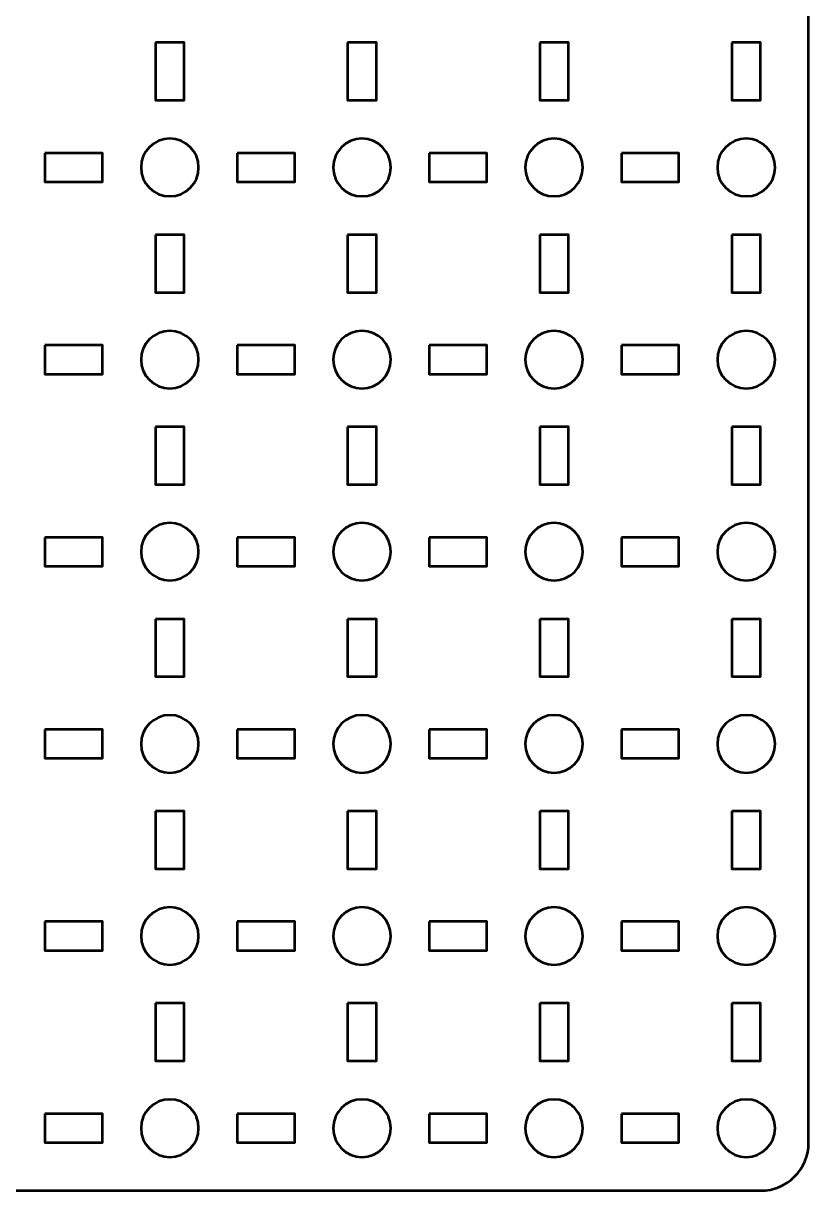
# Model space of a CAD drawing. Header units: centimetres. Extents: x -24.2 to 3.2, y -28.5 to 40.7.
# Drawn here: x -5.03 to 3.15, y 13.35 to 25.5 of the extents above; entities that cross this region are included whole.
import ezdxf

# ---------------------------------------------------------------- set-up
doc = ezdxf.new("R2010")
doc.units = ezdxf.units.CM
doc.header["$MEASUREMENT"] = 0
doc.layers.add('Layer 1', color=7, linetype='Continuous')

msp = doc.modelspace()

# ---------------------------------------------------------------- linework, layer by layer
at = {"layer": 'Layer 1', "lineweight": 53}
for points, knots in [([(-23.65008, 40.65002), (-23.65008, 40.65002), (2.6499, 40.65002), (2.6499, 40.65002), (2.6499, 40.65002), (2.9269, 40.65002), (3.14985, 40.42693), (3.14985, 40.14993), (3.14985, 40.14993), (3.14985, 40.14993), (3.14985, 13.84995), (3.14985, 13.84995), (3.14985, 13.84995), (3.14985, 13.57295), (2.9269, 13.35), (2.6499, 13.35), (2.6499, 13.35), (2.6499, 13.35), (-23.65008, 13.35), (-23.65008, 13.35), (-23.65008, 13.35), (-23.92708, 13.35), (-24.15017, 13.57295), (-24.15017, 13.84995), (-24.15017, 13.84995), (-24.15017, 13.84995), (-24.15017, 40.14993), (-24.15017, 40.14993), (-24.15017, 40.14993), (-24.15017, 40.42693), (-23.92708, 40.65002), (-23.65008, 40.65002)], [0, 0, 0, 0, 0.125, 0.125, 0.125, 0.125, 0.25, 0.25, 0.25, 0.25, 0.375, 0.375, 0.375, 0.375, 0.5, 0.5, 0.5, 0.5, 0.625, 0.625, 0.625, 0.625, 0.75, 0.75, 0.75, 0.75, 0.875, 0.875, 0.875, 0.875, 1, 1, 1, 1]), ([(-3.65008, 25.29992), (-3.65008, 25.29992), (-3.35008, 25.29992), (-3.35008, 25.29992), (-3.35008, 25.29992), (-3.35008, 25.29992), (-3.35008, 24.69992), (-3.35008, 24.69992), (-3.35008, 24.69992), (-3.35008, 24.69992), (-3.65008, 24.69992), (-3.65008, 24.69992), (-3.65008, 24.69992), (-3.65008, 24.69992), (-3.65008, 25.29992), (-3.65008, 25.29992)], [0, 0, 0, 0, 0.25, 0.25, 0.25, 0.25, 0.5, 0.5, 0.5, 0.5, 0.75, 0.75, 0.75, 0.75, 1, 1, 1, 1]), ([(-1.65011, 25.29992), (-1.65011, 25.29992), (-1.35011, 25.29992), (-1.35011, 25.29992), (-1.35011, 25.29992), (-1.35011, 25.29992), (-1.35011, 24.69992), (-1.35011, 24.69992), (-1.35011, 24.69992), (-1.35011, 24.69992), (-1.65011, 24.69992), (-1.65011, 24.69992), (-1.65011, 24.69992), (-1.65011, 24.69992), (-1.65011, 25.29992), (-1.65011, 25.29992)], [0, 0, 0, 0, 0.25, 0.25, 0.25, 0.25, 0.5, 0.5, 0.5, 0.5, 0.75, 0.75, 0.75, 0.75, 1, 1, 1, 1]), ([(0.34982, 25.29992), (0.34982, 25.29992), (0.64982, 25.29992), (0.64982, 25.29992), (0.64982, 25.29992), (0.64982, 25.29992), (0.64982, 24.69992), (0.64982, 24.69992), (0.64982, 24.69992), (0.64982, 24.69992), (0.34982, 24.69992), (0.34982, 24.69992), (0.34982, 24.69992), (0.34982, 24.69992), (0.34982, 25.29992), (0.34982, 25.29992)], [0, 0, 0, 0, 0.25, 0.25, 0.25, 0.25, 0.5, 0.5, 0.5, 0.5, 0.75, 0.75, 0.75, 0.75, 1, 1, 1, 1]), ([(2.34989, 25.29992), (2.34989, 25.29992), (2.6499, 25.29992), (2.6499, 25.29992), (2.6499, 25.29992), (2.6499, 25.29992), (2.6499, 24.69992), (2.6499, 24.69992), (2.6499, 24.69992), (2.6499, 24.69992), (2.34989, 24.69992), (2.34989, 24.69992), (2.34989, 24.69992), (2.34989, 24.69992), (2.34989, 25.29992), (2.34989, 25.29992)], [0, 0, 0, 0, 0.25, 0.25, 0.25, 0.25, 0.5, 0.5, 0.5, 0.5, 0.75, 0.75, 0.75, 0.75, 1, 1, 1, 1]), ([(-3.20015, 24.00001), (-3.20015, 23.83424), (-3.33449, 23.7), (-3.50015, 23.7), (-3.50015, 23.7), (-3.66578, 23.7), (-3.80015, 23.83424), (-3.80015, 24.00001), (-3.80015, 24.00001), (-3.80015, 24.16567), (-3.66578, 24.30001), (-3.50015, 24.30001), (-3.50015, 24.30001), (-3.33449, 24.30001), (-3.20015, 24.16567), (-3.20015, 24.00001)], [0, 0, 0, 0, 0.25, 0.25, 0.25, 0.25, 0.5, 0.5, 0.5, 0.5, 0.75, 0.75, 0.75, 0.75, 1, 1, 1, 1]), ([(-1.20018, 24.00001), (-1.20018, 23.83424), (-1.33441, 23.7), (-1.50018, 23.7), (-1.50018, 23.7), (-1.66585, 23.7), (-1.80018, 23.83424), (-1.80018, 24.00001), (-1.80018, 24.00001), (-1.80018, 24.16567), (-1.66585, 24.30001), (-1.50018, 24.30001), (-1.50018, 24.30001), (-1.33441, 24.30001), (-1.20018, 24.16567), (-1.20018, 24.00001)], [0, 0, 0, 0, 0.25, 0.25, 0.25, 0.25, 0.5, 0.5, 0.5, 0.5, 0.75, 0.75, 0.75, 0.75, 1, 1, 1, 1]), ([(0.79989, 24.00001), (0.79989, 23.83424), (0.66552, 23.7), (0.49989, 23.7), (0.49989, 23.7), (0.33412, 23.7), (0.19989, 23.83424), (0.19989, 24.00001), (0.19989, 24.00001), (0.19989, 24.16567), (0.33412, 24.30001), (0.49989, 24.30001), (0.49989, 24.30001), (0.66552, 24.30001), (0.79989, 24.16567), (0.79989, 24.00001)], [0, 0, 0, 0, 0.25, 0.25, 0.25, 0.25, 0.5, 0.5, 0.5, 0.5, 0.75, 0.75, 0.75, 0.75, 1, 1, 1, 1]), ([(2.79983, 24.00001), (2.79983, 23.83424), (2.66563, 23.7), (2.49982, 23.7), (2.49982, 23.7), (2.3342, 23.7), (2.19986, 23.83424), (2.19986, 24.00001), (2.19986, 24.00001), (2.19986, 24.16567), (2.3342, 24.30001), (2.49982, 24.30001), (2.49982, 24.30001), (2.66563, 24.30001), (2.79983, 24.16567), (2.79983, 24.00001)], [0, 0, 0, 0, 0.25, 0.25, 0.25, 0.25, 0.5, 0.5, 0.5, 0.5, 0.75, 0.75, 0.75, 0.75, 1, 1, 1, 1]), ([(-4.80017, 24.14994), (-4.80017, 24.14994), (-4.20017, 24.14994), (-4.20017, 24.14994), (-4.20017, 24.14994), (-4.20017, 24.14994), (-4.20017, 23.84993), (-4.20017, 23.84993), (-4.20017, 23.84993), (-4.20017, 23.84993), (-4.80017, 23.84993), (-4.80017, 23.84993), (-4.80017, 23.84993), (-4.80017, 23.84993), (-4.80017, 24.14994), (-4.80017, 24.14994)], [0, 0, 0, 0, 0.25, 0.25, 0.25, 0.25, 0.5, 0.5, 0.5, 0.5, 0.75, 0.75, 0.75, 0.75, 1, 1, 1, 1]), ([(-2.8001, 24.14994), (-2.8001, 24.14994), (-2.20009, 24.14994), (-2.20009, 24.14994), (-2.20009, 24.14994), (-2.20009, 24.14994), (-2.20009, 23.84993), (-2.20009, 23.84993), (-2.20009, 23.84993), (-2.20009, 23.84993), (-2.8001, 23.84993), (-2.8001, 23.84993), (-2.8001, 23.84993), (-2.8001, 23.84993), (-2.8001, 24.14994), (-2.8001, 24.14994)], [0, 0, 0, 0, 0.25, 0.25, 0.25, 0.25, 0.5, 0.5, 0.5, 0.5, 0.75, 0.75, 0.75, 0.75, 1, 1, 1, 1]), ([(-0.80013, 24.14994), (-0.80013, 24.14994), (-0.20013, 24.14994), (-0.20013, 24.14994), (-0.20013, 24.14994), (-0.20013, 24.14994), (-0.20013, 23.84993), (-0.20013, 23.84993), (-0.20013, 23.84993), (-0.20013, 23.84993), (-0.80013, 23.84993), (-0.80013, 23.84993), (-0.80013, 23.84993), (-0.80013, 23.84993), (-0.80013, 24.14994), (-0.80013, 24.14994)], [0, 0, 0, 0, 0.25, 0.25, 0.25, 0.25, 0.5, 0.5, 0.5, 0.5, 0.75, 0.75, 0.75, 0.75, 1, 1, 1, 1]), ([(1.19994, 24.14994), (1.19994, 24.14994), (1.79995, 24.14994), (1.79995, 24.14994), (1.79995, 24.14994), (1.79995, 24.14994), (1.79995, 23.84993), (1.79995, 23.84993), (1.79995, 23.84993), (1.79995, 23.84993), (1.19994, 23.84993), (1.19994, 23.84993), (1.19994, 23.84993), (1.19994, 23.84993), (1.19994, 24.14994), (1.19994, 24.14994)], [0, 0, 0, 0, 0.25, 0.25, 0.25, 0.25, 0.5, 0.5, 0.5, 0.5, 0.75, 0.75, 0.75, 0.75, 1, 1, 1, 1]), ([(-3.65008, 23.29999), (-3.65008, 23.29999), (-3.35008, 23.29999), (-3.35008, 23.29999), (-3.35008, 23.29999), (-3.35008, 23.29999), (-3.35008, 22.69998), (-3.35008, 22.69998), (-3.35008, 22.69998), (-3.35008, 22.69998), (-3.65008, 22.69998), (-3.65008, 22.69998), (-3.65008, 22.69998), (-3.65008, 22.69998), (-3.65008, 23.29999), (-3.65008, 23.29999)], [0, 0, 0, 0, 0.25, 0.25, 0.25, 0.25, 0.5, 0.5, 0.5, 0.5, 0.75, 0.75, 0.75, 0.75, 1, 1, 1, 1]), ([(-1.65011, 23.29999), (-1.65011, 23.29999), (-1.35011, 23.29999), (-1.35011, 23.29999), (-1.35011, 23.29999), (-1.35011, 23.29999), (-1.35011, 22.69998), (-1.35011, 22.69998), (-1.35011, 22.69998), (-1.35011, 22.69998), (-1.65011, 22.69998), (-1.65011, 22.69998), (-1.65011, 22.69998), (-1.65011, 22.69998), (-1.65011, 23.29999), (-1.65011, 23.29999)], [0, 0, 0, 0, 0.25, 0.25, 0.25, 0.25, 0.5, 0.5, 0.5, 0.5, 0.75, 0.75, 0.75, 0.75, 1, 1, 1, 1]), ([(0.34982, 23.29999), (0.34982, 23.29999), (0.64982, 23.29999), (0.64982, 23.29999), (0.64982, 23.29999), (0.64982, 23.29999), (0.64982, 22.69998), (0.64982, 22.69998), (0.64982, 22.69998), (0.64982, 22.69998), (0.34982, 22.69998), (0.34982, 22.69998), (0.34982, 22.69998), (0.34982, 22.69998), (0.34982, 23.29999), (0.34982, 23.29999)], [0, 0, 0, 0, 0.25, 0.25, 0.25, 0.25, 0.5, 0.5, 0.5, 0.5, 0.75, 0.75, 0.75, 0.75, 1, 1, 1, 1]), ([(2.34989, 23.29999), (2.34989, 23.29999), (2.6499, 23.29999), (2.6499, 23.29999), (2.6499, 23.29999), (2.6499, 23.29999), (2.6499, 22.69998), (2.6499, 22.69998), (2.6499, 22.69998), (2.6499, 22.69998), (2.34989, 22.69998), (2.34989, 22.69998), (2.34989, 22.69998), (2.34989, 22.69998), (2.34989, 23.29999), (2.34989, 23.29999)], [0, 0, 0, 0, 0.25, 0.25, 0.25, 0.25, 0.5, 0.5, 0.5, 0.5, 0.75, 0.75, 0.75, 0.75, 1, 1, 1, 1]), ([(-3.20015, 21.99993), (-3.20015, 21.8343), (-3.33449, 21.69993), (-3.50015, 21.69993), (-3.50015, 21.69993), (-3.66578, 21.69993), (-3.80015, 21.8343), (-3.80015, 21.99993), (-3.80015, 21.99993), (-3.80015, 22.1657), (-3.66578, 22.29993), (-3.50015, 22.29993), (-3.50015, 22.29993), (-3.33449, 22.29993), (-3.20015, 22.1657), (-3.20015, 21.99993)], [0, 0, 0, 0, 0.25, 0.25, 0.25, 0.25, 0.5, 0.5, 0.5, 0.5, 0.75, 0.75, 0.75, 0.75, 1, 1, 1, 1]), ([(-1.20018, 21.99993), (-1.20018, 21.8343), (-1.33441, 21.69993), (-1.50018, 21.69993), (-1.50018, 21.69993), (-1.66585, 21.69993), (-1.80018, 21.8343), (-1.80018, 21.99993), (-1.80018, 21.99993), (-1.80018, 22.1657), (-1.66585, 22.29993), (-1.50018, 22.29993), (-1.50018, 22.29993), (-1.33441, 22.29993), (-1.20018, 22.1657), (-1.20018, 21.99993)], [0, 0, 0, 0, 0.25, 0.25, 0.25, 0.25, 0.5, 0.5, 0.5, 0.5, 0.75, 0.75, 0.75, 0.75, 1, 1, 1, 1]), ([(0.79989, 21.99993), (0.79989, 21.8343), (0.66552, 21.69993), (0.49989, 21.69993), (0.49989, 21.69993), (0.33412, 21.69993), (0.19989, 21.8343), (0.19989, 21.99993), (0.19989, 21.99993), (0.19989, 22.1657), (0.33412, 22.29993), (0.49989, 22.29993), (0.49989, 22.29993), (0.66552, 22.29993), (0.79989, 22.1657), (0.79989, 21.99993)], [0, 0, 0, 0, 0.25, 0.25, 0.25, 0.25, 0.5, 0.5, 0.5, 0.5, 0.75, 0.75, 0.75, 0.75, 1, 1, 1, 1]), ([(2.79983, 21.99993), (2.79983, 21.8343), (2.66563, 21.69993), (2.49982, 21.69993), (2.49982, 21.69993), (2.3342, 21.69993), (2.19986, 21.8343), (2.19986, 21.99993), (2.19986, 21.99993), (2.19986, 22.1657), (2.3342, 22.29993), (2.49982, 22.29993), (2.49982, 22.29993), (2.66563, 22.29993), (2.79983, 22.1657), (2.79983, 21.99993)], [0, 0, 0, 0, 0.25, 0.25, 0.25, 0.25, 0.5, 0.5, 0.5, 0.5, 0.75, 0.75, 0.75, 0.75, 1, 1, 1, 1]), ([(-4.80017, 22.15), (-4.80017, 22.15), (-4.20017, 22.15), (-4.20017, 22.15), (-4.20017, 22.15), (-4.20017, 22.15), (-4.20017, 21.85), (-4.20017, 21.85), (-4.20017, 21.85), (-4.20017, 21.85), (-4.80017, 21.85), (-4.80017, 21.85), (-4.80017, 21.85), (-4.80017, 21.85), (-4.80017, 22.15), (-4.80017, 22.15)], [0, 0, 0, 0, 0.25, 0.25, 0.25, 0.25, 0.5, 0.5, 0.5, 0.5, 0.75, 0.75, 0.75, 0.75, 1, 1, 1, 1]), ([(-2.8001, 22.15), (-2.8001, 22.15), (-2.20009, 22.15), (-2.20009, 22.15), (-2.20009, 22.15), (-2.20009, 22.15), (-2.20009, 21.85), (-2.20009, 21.85), (-2.20009, 21.85), (-2.20009, 21.85), (-2.8001, 21.85), (-2.8001, 21.85), (-2.8001, 21.85), (-2.8001, 21.85), (-2.8001, 22.15), (-2.8001, 22.15)], [0, 0, 0, 0, 0.25, 0.25, 0.25, 0.25, 0.5, 0.5, 0.5, 0.5, 0.75, 0.75, 0.75, 0.75, 1, 1, 1, 1]), ([(-0.80013, 22.15), (-0.80013, 22.15), (-0.20013, 22.15), (-0.20013, 22.15), (-0.20013, 22.15), (-0.20013, 22.15), (-0.20013, 21.85), (-0.20013, 21.85), (-0.20013, 21.85), (-0.20013, 21.85), (-0.80013, 21.85), (-0.80013, 21.85), (-0.80013, 21.85), (-0.80013, 21.85), (-0.80013, 22.15), (-0.80013, 22.15)], [0, 0, 0, 0, 0.25, 0.25, 0.25, 0.25, 0.5, 0.5, 0.5, 0.5, 0.75, 0.75, 0.75, 0.75, 1, 1, 1, 1]), ([(1.19994, 22.15), (1.19994, 22.15), (1.79995, 22.15), (1.79995, 22.15), (1.79995, 22.15), (1.79995, 22.15), (1.79995, 21.85), (1.79995, 21.85), (1.79995, 21.85), (1.79995, 21.85), (1.19994, 21.85), (1.19994, 21.85), (1.19994, 21.85), (1.19994, 21.85), (1.19994, 22.15), (1.19994, 22.15)], [0, 0, 0, 0, 0.25, 0.25, 0.25, 0.25, 0.5, 0.5, 0.5, 0.5, 0.75, 0.75, 0.75, 0.75, 1, 1, 1, 1]), ([(-3.65008, 21.30002), (-3.65008, 21.30002), (-3.35008, 21.30002), (-3.35008, 21.30002), (-3.35008, 21.30002), (-3.35008, 21.30002), (-3.35008, 20.70002), (-3.35008, 20.70002), (-3.35008, 20.70002), (-3.35008, 20.70002), (-3.65008, 20.70002), (-3.65008, 20.70002), (-3.65008, 20.70002), (-3.65008, 20.70002), (-3.65008, 21.30002), (-3.65008, 21.30002)], [0, 0, 0, 0, 0.25, 0.25, 0.25, 0.25, 0.5, 0.5, 0.5, 0.5, 0.75, 0.75, 0.75, 0.75, 1, 1, 1, 1]), ([(-1.65011, 21.30002), (-1.65011, 21.30002), (-1.35011, 21.30002), (-1.35011, 21.30002), (-1.35011, 21.30002), (-1.35011, 21.30002), (-1.35011, 20.70002), (-1.35011, 20.70002), (-1.35011, 20.70002), (-1.35011, 20.70002), (-1.65011, 20.70002), (-1.65011, 20.70002), (-1.65011, 20.70002), (-1.65011, 20.70002), (-1.65011, 21.30002), (-1.65011, 21.30002)], [0, 0, 0, 0, 0.25, 0.25, 0.25, 0.25, 0.5, 0.5, 0.5, 0.5, 0.75, 0.75, 0.75, 0.75, 1, 1, 1, 1]), ([(0.34982, 21.30002), (0.34982, 21.30002), (0.64982, 21.30002), (0.64982, 21.30002), (0.64982, 21.30002), (0.64982, 21.30002), (0.64982, 20.70002), (0.64982, 20.70002), (0.64982, 20.70002), (0.64982, 20.70002), (0.34982, 20.70002), (0.34982, 20.70002), (0.34982, 20.70002), (0.34982, 20.70002), (0.34982, 21.30002), (0.34982, 21.30002)], [0, 0, 0, 0, 0.25, 0.25, 0.25, 0.25, 0.5, 0.5, 0.5, 0.5, 0.75, 0.75, 0.75, 0.75, 1, 1, 1, 1]), ([(2.34989, 21.30002), (2.34989, 21.30002), (2.6499, 21.30002), (2.6499, 21.30002), (2.6499, 21.30002), (2.6499, 21.30002), (2.6499, 20.70002), (2.6499, 20.70002), (2.6499, 20.70002), (2.6499, 20.70002), (2.34989, 20.70002), (2.34989, 20.70002), (2.34989, 20.70002), (2.34989, 20.70002), (2.34989, 21.30002), (2.34989, 21.30002)], [0, 0, 0, 0, 0.25, 0.25, 0.25, 0.25, 0.5, 0.5, 0.5, 0.5, 0.75, 0.75, 0.75, 0.75, 1, 1, 1, 1]), ([(-3.20015, 20), (-3.20015, 19.83433), (-3.33449, 19.7), (-3.50015, 19.7), (-3.50015, 19.7), (-3.66578, 19.7), (-3.80015, 19.83433), (-3.80015, 20), (-3.80015, 20), (-3.80015, 20.16563), (-3.66578, 20.3), (-3.50015, 20.3), (-3.50015, 20.3), (-3.33449, 20.3), (-3.20015, 20.16563), (-3.20015, 20)], [0, 0, 0, 0, 0.25, 0.25, 0.25, 0.25, 0.5, 0.5, 0.5, 0.5, 0.75, 0.75, 0.75, 0.75, 1, 1, 1, 1]), ([(-1.20018, 20), (-1.20018, 19.83433), (-1.33441, 19.7), (-1.50018, 19.7), (-1.50018, 19.7), (-1.66585, 19.7), (-1.80018, 19.83433), (-1.80018, 20), (-1.80018, 20), (-1.80018, 20.16563), (-1.66585, 20.3), (-1.50018, 20.3), (-1.50018, 20.3), (-1.33441, 20.3), (-1.20018, 20.16563), (-1.20018, 20)], [0, 0, 0, 0, 0.25, 0.25, 0.25, 0.25, 0.5, 0.5, 0.5, 0.5, 0.75, 0.75, 0.75, 0.75, 1, 1, 1, 1]), ([(0.79989, 20), (0.79989, 19.83433), (0.66552, 19.7), (0.49989, 19.7), (0.49989, 19.7), (0.33412, 19.7), (0.19989, 19.83433), (0.19989, 20), (0.19989, 20), (0.19989, 20.16563), (0.33412, 20.3), (0.49989, 20.3), (0.49989, 20.3), (0.66552, 20.3), (0.79989, 20.16563), (0.79989, 20)], [0, 0, 0, 0, 0.25, 0.25, 0.25, 0.25, 0.5, 0.5, 0.5, 0.5, 0.75, 0.75, 0.75, 0.75, 1, 1, 1, 1]), ([(2.79983, 20), (2.79983, 19.83433), (2.66563, 19.7), (2.49982, 19.7), (2.49982, 19.7), (2.3342, 19.7), (2.19986, 19.83433), (2.19986, 20), (2.19986, 20), (2.19986, 20.16563), (2.3342, 20.3), (2.49982, 20.3), (2.49982, 20.3), (2.66563, 20.3), (2.79983, 20.16563), (2.79983, 20)], [0, 0, 0, 0, 0.25, 0.25, 0.25, 0.25, 0.5, 0.5, 0.5, 0.5, 0.75, 0.75, 0.75, 0.75, 1, 1, 1, 1]), ([(-4.80017, 20.14993), (-4.80017, 20.14993), (-4.20017, 20.14993), (-4.20017, 20.14993), (-4.20017, 20.14993), (-4.20017, 20.14993), (-4.20017, 19.84993), (-4.20017, 19.84993), (-4.20017, 19.84993), (-4.20017, 19.84993), (-4.80017, 19.84993), (-4.80017, 19.84993), (-4.80017, 19.84993), (-4.80017, 19.84993), (-4.80017, 20.14993), (-4.80017, 20.14993)], [0, 0, 0, 0, 0.25, 0.25, 0.25, 0.25, 0.5, 0.5, 0.5, 0.5, 0.75, 0.75, 0.75, 0.75, 1, 1, 1, 1]), ([(-2.8001, 20.14993), (-2.8001, 20.14993), (-2.20009, 20.14993), (-2.20009, 20.14993), (-2.20009, 20.14993), (-2.20009, 20.14993), (-2.20009, 19.84993), (-2.20009, 19.84993), (-2.20009, 19.84993), (-2.20009, 19.84993), (-2.8001, 19.84993), (-2.8001, 19.84993), (-2.8001, 19.84993), (-2.8001, 19.84993), (-2.8001, 20.14993), (-2.8001, 20.14993)], [0, 0, 0, 0, 0.25, 0.25, 0.25, 0.25, 0.5, 0.5, 0.5, 0.5, 0.75, 0.75, 0.75, 0.75, 1, 1, 1, 1]), ([(-0.80013, 20.14993), (-0.80013, 20.14993), (-0.20013, 20.14993), (-0.20013, 20.14993), (-0.20013, 20.14993), (-0.20013, 20.14993), (-0.20013, 19.84993), (-0.20013, 19.84993), (-0.20013, 19.84993), (-0.20013, 19.84993), (-0.80013, 19.84993), (-0.80013, 19.84993), (-0.80013, 19.84993), (-0.80013, 19.84993), (-0.80013, 20.14993), (-0.80013, 20.14993)], [0, 0, 0, 0, 0.25, 0.25, 0.25, 0.25, 0.5, 0.5, 0.5, 0.5, 0.75, 0.75, 0.75, 0.75, 1, 1, 1, 1]), ([(1.19994, 20.14993), (1.19994, 20.14993), (1.79995, 20.14993), (1.79995, 20.14993), (1.79995, 20.14993), (1.79995, 20.14993), (1.79995, 19.84993), (1.79995, 19.84993), (1.79995, 19.84993), (1.79995, 19.84993), (1.19994, 19.84993), (1.19994, 19.84993), (1.19994, 19.84993), (1.19994, 19.84993), (1.19994, 20.14993), (1.19994, 20.14993)], [0, 0, 0, 0, 0.25, 0.25, 0.25, 0.25, 0.5, 0.5, 0.5, 0.5, 0.75, 0.75, 0.75, 0.75, 1, 1, 1, 1]), ([(-3.65008, 19.29995), (-3.65008, 19.29995), (-3.35008, 19.29995), (-3.35008, 19.29995), (-3.35008, 19.29995), (-3.35008, 19.29995), (-3.35008, 18.69994), (-3.35008, 18.69994), (-3.35008, 18.69994), (-3.35008, 18.69994), (-3.65008, 18.69994), (-3.65008, 18.69994), (-3.65008, 18.69994), (-3.65008, 18.69994), (-3.65008, 19.29995), (-3.65008, 19.29995)], [0, 0, 0, 0, 0.25, 0.25, 0.25, 0.25, 0.5, 0.5, 0.5, 0.5, 0.75, 0.75, 0.75, 0.75, 1, 1, 1, 1]), ([(-1.65011, 19.29995), (-1.65011, 19.29995), (-1.35011, 19.29995), (-1.35011, 19.29995), (-1.35011, 19.29995), (-1.35011, 19.29995), (-1.35011, 18.69994), (-1.35011, 18.69994), (-1.35011, 18.69994), (-1.35011, 18.69994), (-1.65011, 18.69994), (-1.65011, 18.69994), (-1.65011, 18.69994), (-1.65011, 18.69994), (-1.65011, 19.29995), (-1.65011, 19.29995)], [0, 0, 0, 0, 0.25, 0.25, 0.25, 0.25, 0.5, 0.5, 0.5, 0.5, 0.75, 0.75, 0.75, 0.75, 1, 1, 1, 1]), ([(0.34982, 19.29995), (0.34982, 19.29995), (0.64982, 19.29995), (0.64982, 19.29995), (0.64982, 19.29995), (0.64982, 19.29995), (0.64982, 18.69994), (0.64982, 18.69994), (0.64982, 18.69994), (0.64982, 18.69994), (0.34982, 18.69994), (0.34982, 18.69994), (0.34982, 18.69994), (0.34982, 18.69994), (0.34982, 19.29995), (0.34982, 19.29995)], [0, 0, 0, 0, 0.25, 0.25, 0.25, 0.25, 0.5, 0.5, 0.5, 0.5, 0.75, 0.75, 0.75, 0.75, 1, 1, 1, 1]), ([(2.34989, 19.29995), (2.34989, 19.29995), (2.6499, 19.29995), (2.6499, 19.29995), (2.6499, 19.29995), (2.6499, 19.29995), (2.6499, 18.69994), (2.6499, 18.69994), (2.6499, 18.69994), (2.6499, 18.69994), (2.34989, 18.69994), (2.34989, 18.69994), (2.34989, 18.69994), (2.34989, 18.69994), (2.34989, 19.29995), (2.34989, 19.29995)], [0, 0, 0, 0, 0.25, 0.25, 0.25, 0.25, 0.5, 0.5, 0.5, 0.5, 0.75, 0.75, 0.75, 0.75, 1, 1, 1, 1]), ([(-3.20015, 18.00003), (-3.20015, 17.83426), (-3.33449, 17.70003), (-3.50015, 17.70003), (-3.50015, 17.70003), (-3.66578, 17.70003), (-3.80015, 17.83426), (-3.80015, 18.00003), (-3.80015, 18.00003), (-3.80015, 18.1657), (-3.66578, 18.30003), (-3.50015, 18.30003), (-3.50015, 18.30003), (-3.33449, 18.30003), (-3.20015, 18.1657), (-3.20015, 18.00003)], [0, 0, 0, 0, 0.25, 0.25, 0.25, 0.25, 0.5, 0.5, 0.5, 0.5, 0.75, 0.75, 0.75, 0.75, 1, 1, 1, 1]), ([(-1.20018, 18.00003), (-1.20018, 17.83426), (-1.33441, 17.70003), (-1.50018, 17.70003), (-1.50018, 17.70003), (-1.66585, 17.70003), (-1.80018, 17.83426), (-1.80018, 18.00003), (-1.80018, 18.00003), (-1.80018, 18.1657), (-1.66585, 18.30003), (-1.50018, 18.30003), (-1.50018, 18.30003), (-1.33441, 18.30003), (-1.20018, 18.1657), (-1.20018, 18.00003)], [0, 0, 0, 0, 0.25, 0.25, 0.25, 0.25, 0.5, 0.5, 0.5, 0.5, 0.75, 0.75, 0.75, 0.75, 1, 1, 1, 1]), ([(0.79989, 18.00003), (0.79989, 17.83426), (0.66552, 17.70003), (0.49989, 17.70003), (0.49989, 17.70003), (0.33412, 17.70003), (0.19989, 17.83426), (0.19989, 18.00003), (0.19989, 18.00003), (0.19989, 18.1657), (0.33412, 18.30003), (0.49989, 18.30003), (0.49989, 18.30003), (0.66552, 18.30003), (0.79989, 18.1657), (0.79989, 18.00003)], [0, 0, 0, 0, 0.25, 0.25, 0.25, 0.25, 0.5, 0.5, 0.5, 0.5, 0.75, 0.75, 0.75, 0.75, 1, 1, 1, 1]), ([(2.79983, 18.00003), (2.79983, 17.83426), (2.66563, 17.70003), (2.49982, 17.70003), (2.49982, 17.70003), (2.3342, 17.70003), (2.19986, 17.83426), (2.19986, 18.00003), (2.19986, 18.00003), (2.19986, 18.1657), (2.3342, 18.30003), (2.49982, 18.30003), (2.49982, 18.30003), (2.66563, 18.30003), (2.79983, 18.1657), (2.79983, 18.00003)], [0, 0, 0, 0, 0.25, 0.25, 0.25, 0.25, 0.5, 0.5, 0.5, 0.5, 0.75, 0.75, 0.75, 0.75, 1, 1, 1, 1]), ([(-4.80017, 18.14996), (-4.80017, 18.14996), (-4.20017, 18.14996), (-4.20017, 18.14996), (-4.20017, 18.14996), (-4.20017, 18.14996), (-4.20017, 17.84996), (-4.20017, 17.84996), (-4.20017, 17.84996), (-4.20017, 17.84996), (-4.80017, 17.84996), (-4.80017, 17.84996), (-4.80017, 17.84996), (-4.80017, 17.84996), (-4.80017, 18.14996), (-4.80017, 18.14996)], [0, 0, 0, 0, 0.25, 0.25, 0.25, 0.25, 0.5, 0.5, 0.5, 0.5, 0.75, 0.75, 0.75, 0.75, 1, 1, 1, 1]), ([(-2.8001, 18.14996), (-2.8001, 18.14996), (-2.20009, 18.14996), (-2.20009, 18.14996), (-2.20009, 18.14996), (-2.20009, 18.14996), (-2.20009, 17.84996), (-2.20009, 17.84996), (-2.20009, 17.84996), (-2.20009, 17.84996), (-2.8001, 17.84996), (-2.8001, 17.84996), (-2.8001, 17.84996), (-2.8001, 17.84996), (-2.8001, 18.14996), (-2.8001, 18.14996)], [0, 0, 0, 0, 0.25, 0.25, 0.25, 0.25, 0.5, 0.5, 0.5, 0.5, 0.75, 0.75, 0.75, 0.75, 1, 1, 1, 1]), ([(-0.80013, 18.14996), (-0.80013, 18.14996), (-0.20013, 18.14996), (-0.20013, 18.14996), (-0.20013, 18.14996), (-0.20013, 18.14996), (-0.20013, 17.84996), (-0.20013, 17.84996), (-0.20013, 17.84996), (-0.20013, 17.84996), (-0.80013, 17.84996), (-0.80013, 17.84996), (-0.80013, 17.84996), (-0.80013, 17.84996), (-0.80013, 18.14996), (-0.80013, 18.14996)], [0, 0, 0, 0, 0.25, 0.25, 0.25, 0.25, 0.5, 0.5, 0.5, 0.5, 0.75, 0.75, 0.75, 0.75, 1, 1, 1, 1]), ([(1.19994, 18.14996), (1.19994, 18.14996), (1.79995, 18.14996), (1.79995, 18.14996), (1.79995, 18.14996), (1.79995, 18.14996), (1.79995, 17.84996), (1.79995, 17.84996), (1.79995, 17.84996), (1.79995, 17.84996), (1.19994, 17.84996), (1.19994, 17.84996), (1.19994, 17.84996), (1.19994, 17.84996), (1.19994, 18.14996), (1.19994, 18.14996)], [0, 0, 0, 0, 0.25, 0.25, 0.25, 0.25, 0.5, 0.5, 0.5, 0.5, 0.75, 0.75, 0.75, 0.75, 1, 1, 1, 1]), ([(-3.65008, 17.29998), (-3.65008, 17.29998), (-3.35008, 17.29998), (-3.35008, 17.29998), (-3.35008, 17.29998), (-3.35008, 17.29998), (-3.35008, 16.69997), (-3.35008, 16.69997), (-3.35008, 16.69997), (-3.35008, 16.69997), (-3.65008, 16.69997), (-3.65008, 16.69997), (-3.65008, 16.69997), (-3.65008, 16.69997), (-3.65008, 17.29998), (-3.65008, 17.29998)], [0, 0, 0, 0, 0.25, 0.25, 0.25, 0.25, 0.5, 0.5, 0.5, 0.5, 0.75, 0.75, 0.75, 0.75, 1, 1, 1, 1]), ([(-1.65011, 17.29998), (-1.65011, 17.29998), (-1.35011, 17.29998), (-1.35011, 17.29998), (-1.35011, 17.29998), (-1.35011, 17.29998), (-1.35011, 16.69997), (-1.35011, 16.69997), (-1.35011, 16.69997), (-1.35011, 16.69997), (-1.65011, 16.69997), (-1.65011, 16.69997), (-1.65011, 16.69997), (-1.65011, 16.69997), (-1.65011, 17.29998), (-1.65011, 17.29998)], [0, 0, 0, 0, 0.25, 0.25, 0.25, 0.25, 0.5, 0.5, 0.5, 0.5, 0.75, 0.75, 0.75, 0.75, 1, 1, 1, 1]), ([(0.34982, 17.29998), (0.34982, 17.29998), (0.64982, 17.29998), (0.64982, 17.29998), (0.64982, 17.29998), (0.64982, 17.29998), (0.64982, 16.69997), (0.64982, 16.69997), (0.64982, 16.69997), (0.64982, 16.69997), (0.34982, 16.69997), (0.34982, 16.69997), (0.34982, 16.69997), (0.34982, 16.69997), (0.34982, 17.29998), (0.34982, 17.29998)], [0, 0, 0, 0, 0.25, 0.25, 0.25, 0.25, 0.5, 0.5, 0.5, 0.5, 0.75, 0.75, 0.75, 0.75, 1, 1, 1, 1]), ([(2.34989, 17.29998), (2.34989, 17.29998), (2.6499, 17.29998), (2.6499, 17.29998), (2.6499, 17.29998), (2.6499, 17.29998), (2.6499, 16.69997), (2.6499, 16.69997), (2.6499, 16.69997), (2.6499, 16.69997), (2.34989, 16.69997), (2.34989, 16.69997), (2.34989, 16.69997), (2.34989, 16.69997), (2.34989, 17.29998), (2.34989, 17.29998)], [0, 0, 0, 0, 0.25, 0.25, 0.25, 0.25, 0.5, 0.5, 0.5, 0.5, 0.75, 0.75, 0.75, 0.75, 1, 1, 1, 1]), ([(-3.20015, 15.99996), (-3.20015, 15.83433), (-3.33449, 15.69996), (-3.50015, 15.69996), (-3.50015, 15.69996), (-3.66578, 15.69996), (-3.80015, 15.83433), (-3.80015, 15.99996), (-3.80015, 15.99996), (-3.80015, 16.16573), (-3.66578, 16.29996), (-3.50015, 16.29996), (-3.50015, 16.29996), (-3.33449, 16.29996), (-3.20015, 16.16573), (-3.20015, 15.99996)], [0, 0, 0, 0, 0.25, 0.25, 0.25, 0.25, 0.5, 0.5, 0.5, 0.5, 0.75, 0.75, 0.75, 0.75, 1, 1, 1, 1]), ([(-1.20018, 15.99996), (-1.20018, 15.83433), (-1.33441, 15.69996), (-1.50018, 15.69996), (-1.50018, 15.69996), (-1.66585, 15.69996), (-1.80018, 15.83433), (-1.80018, 15.99996), (-1.80018, 15.99996), (-1.80018, 16.16573), (-1.66585, 16.29996), (-1.50018, 16.29996), (-1.50018, 16.29996), (-1.33441, 16.29996), (-1.20018, 16.16573), (-1.20018, 15.99996)], [0, 0, 0, 0, 0.25, 0.25, 0.25, 0.25, 0.5, 0.5, 0.5, 0.5, 0.75, 0.75, 0.75, 0.75, 1, 1, 1, 1]), ([(0.79989, 15.99996), (0.79989, 15.83433), (0.66552, 15.69996), (0.49989, 15.69996), (0.49989, 15.69996), (0.33412, 15.69996), (0.19989, 15.83433), (0.19989, 15.99996), (0.19989, 15.99996), (0.19989, 16.16573), (0.33412, 16.29996), (0.49989, 16.29996), (0.49989, 16.29996), (0.66552, 16.29996), (0.79989, 16.16573), (0.79989, 15.99996)], [0, 0, 0, 0, 0.25, 0.25, 0.25, 0.25, 0.5, 0.5, 0.5, 0.5, 0.75, 0.75, 0.75, 0.75, 1, 1, 1, 1]), ([(2.79983, 15.99996), (2.79983, 15.83433), (2.66563, 15.69996), (2.49982, 15.69996), (2.49982, 15.69996), (2.3342, 15.69996), (2.19986, 15.83433), (2.19986, 15.99996), (2.19986, 15.99996), (2.19986, 16.16573), (2.3342, 16.29996), (2.49982, 16.29996), (2.49982, 16.29996), (2.66563, 16.29996), (2.79983, 16.16573), (2.79983, 15.99996)], [0, 0, 0, 0, 0.25, 0.25, 0.25, 0.25, 0.5, 0.5, 0.5, 0.5, 0.75, 0.75, 0.75, 0.75, 1, 1, 1, 1]), ([(-4.80017, 16.15003), (-4.80017, 16.15003), (-4.20017, 16.15003), (-4.20017, 16.15003), (-4.20017, 16.15003), (-4.20017, 16.15003), (-4.20017, 15.85003), (-4.20017, 15.85003), (-4.20017, 15.85003), (-4.20017, 15.85003), (-4.80017, 15.85003), (-4.80017, 15.85003), (-4.80017, 15.85003), (-4.80017, 15.85003), (-4.80017, 16.15003), (-4.80017, 16.15003)], [0, 0, 0, 0, 0.25, 0.25, 0.25, 0.25, 0.5, 0.5, 0.5, 0.5, 0.75, 0.75, 0.75, 0.75, 1, 1, 1, 1]), ([(-2.8001, 16.15003), (-2.8001, 16.15003), (-2.20009, 16.15003), (-2.20009, 16.15003), (-2.20009, 16.15003), (-2.20009, 16.15003), (-2.20009, 15.85003), (-2.20009, 15.85003), (-2.20009, 15.85003), (-2.20009, 15.85003), (-2.8001, 15.85003), (-2.8001, 15.85003), (-2.8001, 15.85003), (-2.8001, 15.85003), (-2.8001, 16.15003), (-2.8001, 16.15003)], [0, 0, 0, 0, 0.25, 0.25, 0.25, 0.25, 0.5, 0.5, 0.5, 0.5, 0.75, 0.75, 0.75, 0.75, 1, 1, 1, 1]), ([(-0.80013, 16.15003), (-0.80013, 16.15003), (-0.20013, 16.15003), (-0.20013, 16.15003), (-0.20013, 16.15003), (-0.20013, 16.15003), (-0.20013, 15.85003), (-0.20013, 15.85003), (-0.20013, 15.85003), (-0.20013, 15.85003), (-0.80013, 15.85003), (-0.80013, 15.85003), (-0.80013, 15.85003), (-0.80013, 15.85003), (-0.80013, 16.15003), (-0.80013, 16.15003)], [0, 0, 0, 0, 0.25, 0.25, 0.25, 0.25, 0.5, 0.5, 0.5, 0.5, 0.75, 0.75, 0.75, 0.75, 1, 1, 1, 1]), ([(1.19994, 16.15003), (1.19994, 16.15003), (1.79995, 16.15003), (1.79995, 16.15003), (1.79995, 16.15003), (1.79995, 16.15003), (1.79995, 15.85003), (1.79995, 15.85003), (1.79995, 15.85003), (1.79995, 15.85003), (1.19994, 15.85003), (1.19994, 15.85003), (1.19994, 15.85003), (1.19994, 15.85003), (1.19994, 16.15003), (1.19994, 16.15003)], [0, 0, 0, 0, 0.25, 0.25, 0.25, 0.25, 0.5, 0.5, 0.5, 0.5, 0.75, 0.75, 0.75, 0.75, 1, 1, 1, 1]), ([(-3.65008, 15.29991), (-3.65008, 15.29991), (-3.35008, 15.29991), (-3.35008, 15.29991), (-3.35008, 15.29991), (-3.35008, 15.29991), (-3.35008, 14.6999), (-3.35008, 14.6999), (-3.35008, 14.6999), (-3.35008, 14.6999), (-3.65008, 14.6999), (-3.65008, 14.6999), (-3.65008, 14.6999), (-3.65008, 14.6999), (-3.65008, 15.29991), (-3.65008, 15.29991)], [0, 0, 0, 0, 0.25, 0.25, 0.25, 0.25, 0.5, 0.5, 0.5, 0.5, 0.75, 0.75, 0.75, 0.75, 1, 1, 1, 1]), ([(-1.65011, 15.29991), (-1.65011, 15.29991), (-1.35011, 15.29991), (-1.35011, 15.29991), (-1.35011, 15.29991), (-1.35011, 15.29991), (-1.35011, 14.6999), (-1.35011, 14.6999), (-1.35011, 14.6999), (-1.35011, 14.6999), (-1.65011, 14.6999), (-1.65011, 14.6999), (-1.65011, 14.6999), (-1.65011, 14.6999), (-1.65011, 15.29991), (-1.65011, 15.29991)], [0, 0, 0, 0, 0.25, 0.25, 0.25, 0.25, 0.5, 0.5, 0.5, 0.5, 0.75, 0.75, 0.75, 0.75, 1, 1, 1, 1]), ([(0.34982, 15.29991), (0.34982, 15.29991), (0.64982, 15.29991), (0.64982, 15.29991), (0.64982, 15.29991), (0.64982, 15.29991), (0.64982, 14.6999), (0.64982, 14.6999), (0.64982, 14.6999), (0.64982, 14.6999), (0.34982, 14.6999), (0.34982, 14.6999), (0.34982, 14.6999), (0.34982, 14.6999), (0.34982, 15.29991), (0.34982, 15.29991)], [0, 0, 0, 0, 0.25, 0.25, 0.25, 0.25, 0.5, 0.5, 0.5, 0.5, 0.75, 0.75, 0.75, 0.75, 1, 1, 1, 1]), ([(2.34989, 15.29991), (2.34989, 15.29991), (2.6499, 15.29991), (2.6499, 15.29991), (2.6499, 15.29991), (2.6499, 15.29991), (2.6499, 14.6999), (2.6499, 14.6999), (2.6499, 14.6999), (2.6499, 14.6999), (2.34989, 14.6999), (2.34989, 14.6999), (2.34989, 14.6999), (2.34989, 14.6999), (2.34989, 15.29991), (2.34989, 15.29991)], [0, 0, 0, 0, 0.25, 0.25, 0.25, 0.25, 0.5, 0.5, 0.5, 0.5, 0.75, 0.75, 0.75, 0.75, 1, 1, 1, 1]), ([(-3.20015, 14.00003), (-3.20015, 13.83422), (-3.33449, 13.70002), (-3.50015, 13.70002), (-3.50015, 13.70002), (-3.66578, 13.70002), (-3.80015, 13.83422), (-3.80015, 14.00003), (-3.80015, 14.00003), (-3.80015, 14.16565), (-3.66578, 14.29999), (-3.50015, 14.29999), (-3.50015, 14.29999), (-3.33449, 14.29999), (-3.20015, 14.16565), (-3.20015, 14.00003)], [0, 0, 0, 0, 0.25, 0.25, 0.25, 0.25, 0.5, 0.5, 0.5, 0.5, 0.75, 0.75, 0.75, 0.75, 1, 1, 1, 1]), ([(-1.20018, 14.00003), (-1.20018, 13.83422), (-1.33441, 13.70002), (-1.50018, 13.70002), (-1.50018, 13.70002), (-1.66585, 13.70002), (-1.80018, 13.83422), (-1.80018, 14.00003), (-1.80018, 14.00003), (-1.80018, 14.16565), (-1.66585, 14.29999), (-1.50018, 14.29999), (-1.50018, 14.29999), (-1.33441, 14.29999), (-1.20018, 14.16565), (-1.20018, 14.00003)], [0, 0, 0, 0, 0.25, 0.25, 0.25, 0.25, 0.5, 0.5, 0.5, 0.5, 0.75, 0.75, 0.75, 0.75, 1, 1, 1, 1]), ([(0.79989, 14.00003), (0.79989, 13.83422), (0.66552, 13.70002), (0.49989, 13.70002), (0.49989, 13.70002), (0.33412, 13.70002), (0.19989, 13.83422), (0.19989, 14.00003), (0.19989, 14.00003), (0.19989, 14.16565), (0.33412, 14.29999), (0.49989, 14.29999), (0.49989, 14.29999), (0.66552, 14.29999), (0.79989, 14.16565), (0.79989, 14.00003)], [0, 0, 0, 0, 0.25, 0.25, 0.25, 0.25, 0.5, 0.5, 0.5, 0.5, 0.75, 0.75, 0.75, 0.75, 1, 1, 1, 1]), ([(2.79983, 14.00003), (2.79983, 13.83422), (2.66563, 13.70002), (2.49982, 13.70002), (2.49982, 13.70002), (2.3342, 13.70002), (2.19986, 13.83422), (2.19986, 14.00003), (2.19986, 14.00003), (2.19986, 14.16565), (2.3342, 14.29999), (2.49982, 14.29999), (2.49982, 14.29999), (2.66563, 14.29999), (2.79983, 14.16565), (2.79983, 14.00003)], [0, 0, 0, 0, 0.25, 0.25, 0.25, 0.25, 0.5, 0.5, 0.5, 0.5, 0.75, 0.75, 0.75, 0.75, 1, 1, 1, 1]), ([(-4.80017, 14.14996), (-4.80017, 14.14996), (-4.20017, 14.14996), (-4.20017, 14.14996), (-4.20017, 14.14996), (-4.20017, 14.14996), (-4.20017, 13.84995), (-4.20017, 13.84995), (-4.20017, 13.84995), (-4.20017, 13.84995), (-4.80017, 13.84995), (-4.80017, 13.84995), (-4.80017, 13.84995), (-4.80017, 13.84995), (-4.80017, 14.14996), (-4.80017, 14.14996)], [0, 0, 0, 0, 0.25, 0.25, 0.25, 0.25, 0.5, 0.5, 0.5, 0.5, 0.75, 0.75, 0.75, 0.75, 1, 1, 1, 1]), ([(-2.8001, 14.14996), (-2.8001, 14.14996), (-2.20009, 14.14996), (-2.20009, 14.14996), (-2.20009, 14.14996), (-2.20009, 14.14996), (-2.20009, 13.84995), (-2.20009, 13.84995), (-2.20009, 13.84995), (-2.20009, 13.84995), (-2.8001, 13.84995), (-2.8001, 13.84995), (-2.8001, 13.84995), (-2.8001, 13.84995), (-2.8001, 14.14996), (-2.8001, 14.14996)], [0, 0, 0, 0, 0.25, 0.25, 0.25, 0.25, 0.5, 0.5, 0.5, 0.5, 0.75, 0.75, 0.75, 0.75, 1, 1, 1, 1]), ([(-0.80013, 14.14996), (-0.80013, 14.14996), (-0.20013, 14.14996), (-0.20013, 14.14996), (-0.20013, 14.14996), (-0.20013, 14.14996), (-0.20013, 13.84995), (-0.20013, 13.84995), (-0.20013, 13.84995), (-0.20013, 13.84995), (-0.80013, 13.84995), (-0.80013, 13.84995), (-0.80013, 13.84995), (-0.80013, 13.84995), (-0.80013, 14.14996), (-0.80013, 14.14996)], [0, 0, 0, 0, 0.25, 0.25, 0.25, 0.25, 0.5, 0.5, 0.5, 0.5, 0.75, 0.75, 0.75, 0.75, 1, 1, 1, 1]), ([(1.19994, 14.14996), (1.19994, 14.14996), (1.79995, 14.14996), (1.79995, 14.14996), (1.79995, 14.14996), (1.79995, 14.14996), (1.79995, 13.84995), (1.79995, 13.84995), (1.79995, 13.84995), (1.79995, 13.84995), (1.19994, 13.84995), (1.19994, 13.84995), (1.19994, 13.84995), (1.19994, 13.84995), (1.19994, 14.14996), (1.19994, 14.14996)], [0, 0, 0, 0, 0.25, 0.25, 0.25, 0.25, 0.5, 0.5, 0.5, 0.5, 0.75, 0.75, 0.75, 0.75, 1, 1, 1, 1])]:
    msp.add_open_spline(points, degree=3, knots=knots, dxfattribs=at)

doc.saveas('drawing.dxf')
